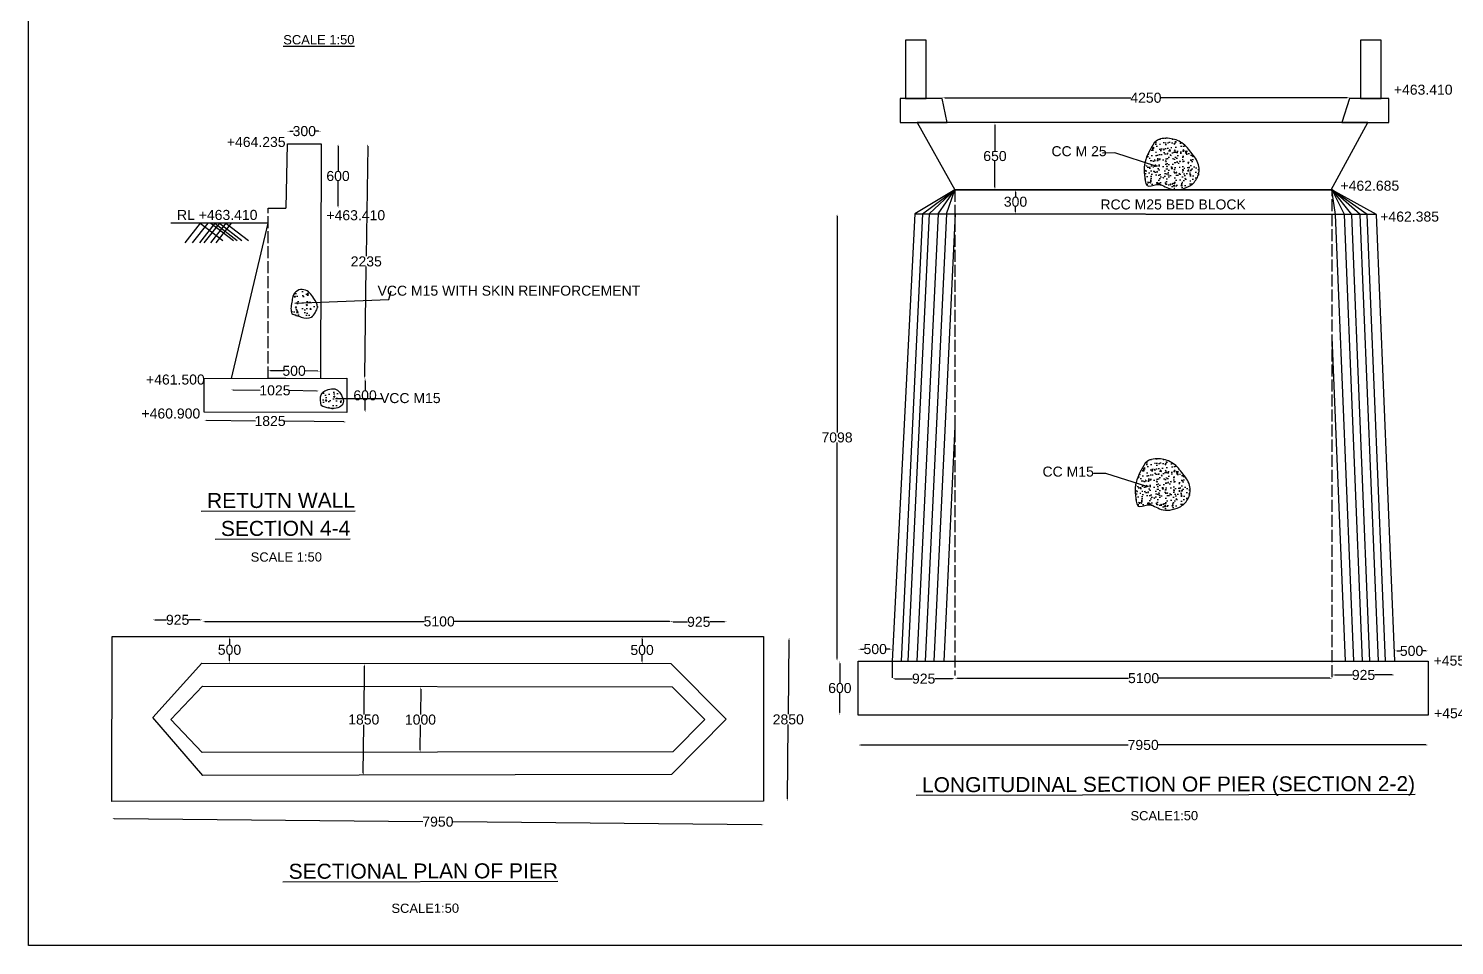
# Model space of a CAD drawing. Header units: inches. Extents: x 297824 to 324792, y -174349 to -157519.
# Drawn here: x 297824 to 312064, y -174349 to -165195 of the extents above; entities that cross this region are included whole.
import ezdxf

# ---------------------------------------------------------------- set-up
doc = ezdxf.new("R2010")
doc.units = ezdxf.units.IN
doc.header["$MEASUREMENT"] = 0
doc.linetypes.add('ACAD_ISO02W100', pattern=[15, 12, -3])
doc.layers.add('DRAWING', color=7, linetype='Continuous')
doc.layers.add('TEXT', color=7, linetype='Continuous')
doc.styles.get("Standard").update_dxf_attribs({"font": 'arial.ttf'})
doc.dimstyles.new('ST100', dxfattribs={"dimtxt": 100, "dimasz": 25, "dimexe": 0, "dimexo": 300, "dimgap": 0.09, "dimtad": 0, "dimtih": 1, "dimtoh": 1, "dimdec": 0, "dimzin": 0, "dimdsep": 46, "dimtxsty": 'Standard', "dimcen": 0, "dimse1": 1, "dimse2": 1, "dimadec": 0, "dimazin": 0, "dimtfac": 1, "dimtdec": 0, "dimtofl": 0, "dimtmove": 0, "dimatfit": 3, "dimfxl": 2000, "dimtolj": 1, "dimtzin": 0, "dimarcsym": 0})
pattern_1 = [(49.271313, (-1737151.7, 940378.86), (144.752693, -14.5214405), [15.154089, -166.694982]), (354.271313, (-1737151.7, 940378.86), (-26.100191, 152.328076), [12.123271, -133.355986]), (99.722713, (-1737139.64, 940377.65), (118.652608, 137.806542), [12.878994, -141.668936]), (45.455513, (-1737151.19, 940419.26), (215.198116, -36.183605), [22.731134, -250.042474]), (95.906913, (-1737133.26, 940416.25), (191.340705, 194.407242), [19.318491, -212.50337]), (350.455513, (-1737151.2, 940419.26), (191.340553, 194.407391), [18.184907, -200.03398]), (20.271313, (-1737131.11, 940408.9), (119.563424, -82.878236), [15.154089, -166.694982]), (325.271313, (-1737131.11, 940408.9), (51.022375, 145.882761), [12.123271, -133.355986]), (70.722713, (-1737121.15, 940402), (170.585847, 63.004391), [12.878994, -141.668936]), (36.771313, (-1737151.703, 940378.857), (3.3121783, 67.2260229), [0, -131.7395498, 0, -135.3765312, 0, -133.8611223]), (6.771313, (-1737151.7, 940378.86), (54.1635946, 79.0102272), [0, -77.1848282, 0, -128.708732, 0, -51.0187674]), (326.771313, (-1737196.76, 940379.43), (107.794557, -5.9286862), [0, -50.513631, 0, -157.602529, 0, -209.1264325]), (316.771313, (-1737216.96, 940379.69), (118.08311, 18.72644), [0, -65.6677204, 0, -104.6642435, 0, -148.5100753])]

# ---------------------------------------------------------------- blocks, each defined once
blk = doc.blocks.new('*D73')
at = {"layer": 'Defpoints', "color": 0, "ltscale": 0.4, "transparency": 16777216}
for p in [(301177, -171535), (301258, -171536), (301242, -172654)]:
    blk.add_point(p, dxfattribs=at)
at = {"layer": 'DRAWING', "color": 0, "lineweight": -2, "ltscale": 0.4, "transparency": 16777216}
for p, q in [((301177, -171560), (301172, -172043)), ((301166, -172628), (301171, -172146))]:
    blk.add_line(p, q, dxfattribs=at)
at = {"layer": 'DRAWING', "color": 0, "ltscale": 0.4, "transparency": 16777216}
for points in [[(301173, -171560), (301181, -171560), (301177, -171535)], [(301162, -172628), (301171, -172629), (301166, -172653)]]:
    blk.add_solid(points, dxfattribs=at)
at = {"layer": 'DRAWING', "color": 0, "ltscale": 0.4, "transparency": 16777216, "insert": (301172, -172094), "char_height": 100, "attachment_point": 5}
blk.add_mtext('\\A1;1850', dxfattribs=at)
blk = doc.blocks.new('*D74')
at = {"layer": 'Defpoints', "color": 0, "ltscale": 0.4, "transparency": 16777216}
for p in [(301724, -171767), (301741, -171767), (301729, -172422)]:
    blk.add_point(p, dxfattribs=at)
at = {"layer": 'DRAWING', "color": 0, "lineweight": -2, "ltscale": 0.4, "transparency": 16777216}
for p, q in [((301741, -171792), (301739, -172044)), ((301735, -172398), (301738, -172146))]:
    blk.add_line(p, q, dxfattribs=at)
at = {"layer": 'DRAWING', "color": 0, "ltscale": 0.4, "transparency": 16777216}
for points in [[(301737, -171792), (301745, -171792), (301741, -171767)], [(301731, -172398), (301739, -172398), (301735, -172423)]]:
    blk.add_solid(points, dxfattribs=at)
at = {"layer": 'DRAWING', "color": 0, "ltscale": 0.4, "transparency": 16777216, "insert": (301738, -172095), "char_height": 100, "attachment_point": 5}
blk.add_mtext('\\A1;1000', dxfattribs=at)
blk = doc.blocks.new('*D75')
at = {"layer": 'Defpoints', "color": 0, "ltscale": 0.4, "transparency": 16777216}
for p in [(305357, -171274), (305355, -172910), (305403, -172910)]:
    blk.add_point(p, dxfattribs=at)
at = {"layer": 'DRAWING', "color": 0, "lineweight": -2, "ltscale": 0.4, "transparency": 16777216}
for p, q in [((305418, -171300), (305411, -172041)), ((305403, -172885), (305410, -172144))]:
    blk.add_line(p, q, dxfattribs=at)
at = {"layer": 'DRAWING', "color": 0, "ltscale": 0.4, "transparency": 16777216}
for points in [[(305414, -171300), (305423, -171300), (305419, -171275)], [(305399, -172885), (305407, -172886), (305403, -172910)]]:
    blk.add_solid(points, dxfattribs=at)
at = {"layer": 'DRAWING', "color": 0, "ltscale": 0.4, "transparency": 16777216, "insert": (305411, -172093), "char_height": 100, "attachment_point": 5}
blk.add_mtext('\\A1;2850', dxfattribs=at)
blk = doc.blocks.new('*D76')
at = {"layer": 'Defpoints', "color": 0, "ltscale": 0.4, "transparency": 16777216}
for p in [(298656, -173098), (305168, -173146), (305169, -173097)]:
    blk.add_point(p, dxfattribs=at)
at = {"layer": 'DRAWING', "color": 0, "lineweight": -2, "ltscale": 0.4, "transparency": 16777216}
for p, q in [((298681, -173083), (301763, -173113)), ((305143, -173146), (302061, -173116))]:
    blk.add_line(p, q, dxfattribs=at)
at = {"layer": 'DRAWING', "color": 0, "ltscale": 0.4, "transparency": 16777216}
for points in [[(298681, -173079), (298681, -173087), (298656, -173083)], [(305143, -173142), (305143, -173150), (305168, -173146)]]:
    blk.add_solid(points, dxfattribs=at)
at = {"layer": 'DRAWING', "color": 0, "ltscale": 0.4, "transparency": 16777216, "insert": (301912, -173114), "char_height": 100, "attachment_point": 5}
blk.add_mtext('\\A1;7950', dxfattribs=at)
blk = doc.blocks.new('*D77')
at = {"layer": 'Defpoints', "color": 0, "ltscale": 0.4, "transparency": 16777216}
for p in [(304251, -171115), (299561, -171762), (304251, -171767)]:
    blk.add_point(p, dxfattribs=at)
at = {"layer": 'DRAWING', "color": 0, "lineweight": -2, "ltscale": 0.4, "transparency": 16777216}
for p, q in [((299586, -171115), (301776, -171115)), ((304226, -171115), (302074, -171115))]:
    blk.add_line(p, q, dxfattribs=at)
at = {"layer": 'DRAWING', "color": 0, "ltscale": 0.4, "transparency": 16777216}
for points in [[(299586, -171111), (299586, -171119), (299561, -171115)], [(304226, -171111), (304226, -171119), (304251, -171115)]]:
    blk.add_solid(points, dxfattribs=at)
at = {"layer": 'DRAWING', "color": 0, "ltscale": 0.4, "transparency": 16777216, "insert": (301925, -171115), "char_height": 100, "attachment_point": 5}
blk.add_mtext('\\A1;5100', dxfattribs=at)
blk = doc.blocks.new('*D78')
at = {"layer": 'Defpoints', "color": 0, "ltscale": 0.4, "transparency": 16777216}
for p in [(299577, -169108), (300998, -169124), (300998, -169124)]:
    blk.add_point(p, dxfattribs=at)
at = {"layer": 'DRAWING', "color": 0, "lineweight": -2, "ltscale": 0.4, "transparency": 16777216}
for p, q in [((299602, -169106), (300091, -169112)), ((300973, -169123), (300381, -169116))]:
    blk.add_line(p, q, dxfattribs=at)
at = {"layer": 'DRAWING', "color": 0, "ltscale": 0.4, "transparency": 16777216}
for points in [[(299602, -169102), (299602, -169110), (299577, -169106)], [(300973, -169119), (300973, -169127), (300998, -169124)]]:
    blk.add_solid(points, dxfattribs=at)
at = {"layer": 'DRAWING', "color": 0, "ltscale": 0.4, "transparency": 16777216, "insert": (300236, -169114), "char_height": 100, "attachment_point": 5}
blk.add_mtext('\\A1;1825', dxfattribs=at)
blk = doc.blocks.new('*D79')
at = {"layer": 'Defpoints', "color": 0, "ltscale": 0.4, "transparency": 16777216}
for p in [(301158, -166345), (301121, -168694), (301182, -168695)]:
    blk.add_point(p, dxfattribs=at)
at = {"layer": 'DRAWING', "color": 0, "lineweight": -2, "ltscale": 0.4, "transparency": 16777216}
for p, q in [((301211, -166371), (301197, -167469)), ((301182, -168670), (301196, -167572))]:
    blk.add_line(p, q, dxfattribs=at)
at = {"layer": 'DRAWING', "color": 0, "ltscale": 0.4, "transparency": 16777216}
for points in [[(301207, -166371), (301215, -166371), (301211, -166346)], [(301178, -168670), (301186, -168670), (301182, -168695)]]:
    blk.add_solid(points, dxfattribs=at)
at = {"layer": 'DRAWING', "color": 0, "ltscale": 0.4, "transparency": 16777216, "insert": (301197, -167521), "char_height": 100, "attachment_point": 5}
blk.add_mtext('\\A1;2235', dxfattribs=at)
blk = doc.blocks.new('*D80')
at = {"layer": 'Defpoints', "color": 0, "ltscale": 0.4, "transparency": 16777216}
for p in [(299844, -168803), (300725, -168806), (300725, -168814)]:
    blk.add_point(p, dxfattribs=at)
at = {"layer": 'DRAWING', "color": 0, "lineweight": -2, "ltscale": 0.4, "transparency": 16777216}
for p, q in [((299869, -168803), (300139, -168807)), ((300700, -168814), (300430, -168810))]:
    blk.add_line(p, q, dxfattribs=at)
at = {"layer": 'DRAWING', "color": 0, "ltscale": 0.4, "transparency": 16777216}
for points in [[(299869, -168799), (299869, -168807), (299844, -168803)], [(300700, -168809), (300700, -168818), (300725, -168814)]]:
    blk.add_solid(points, dxfattribs=at)
at = {"layer": 'DRAWING', "color": 0, "ltscale": 0.4, "transparency": 16777216, "insert": (300285, -168808), "char_height": 100, "attachment_point": 5}
blk.add_mtext('\\A1;1025', dxfattribs=at)
blk = doc.blocks.new('*D81')
at = {"layer": 'Defpoints', "color": 0, "ltscale": 0.4, "transparency": 16777216}
for p in [(300216, -168607), (300737, -168615), (300737, -168616)]:
    blk.add_point(p, dxfattribs=at)
at = {"layer": 'DRAWING', "color": 0, "lineweight": -2, "ltscale": 0.4, "transparency": 16777216}
for p, q in [((300241, -168610), (300366, -168611)), ((300712, -168616), (300587, -168614))]:
    blk.add_line(p, q, dxfattribs=at)
at = {"layer": 'DRAWING', "color": 0, "ltscale": 0.4, "transparency": 16777216}
for points in [[(300241, -168606), (300241, -168614), (300216, -168610)], [(300712, -168612), (300712, -168620), (300737, -168616)]]:
    blk.add_solid(points, dxfattribs=at)
at = {"layer": 'DRAWING', "color": 0, "ltscale": 0.4, "transparency": 16777216, "insert": (300476, -168613), "char_height": 100, "attachment_point": 5}
blk.add_mtext('\\A1;500', dxfattribs=at)
blk = doc.blocks.new('*D82')
at = {"layer": 'Defpoints', "color": 0, "ltscale": 0.4, "transparency": 16777216}
for p in [(300746, -166220), (300410, -166346), (300746, -166348)]:
    blk.add_point(p, dxfattribs=at)
at = {"layer": 'DRAWING', "color": 0, "lineweight": -2, "ltscale": 0.4, "transparency": 16777216}
for p, q in [((300435, -166220), (300467, -166220)), ((300721, -166220), (300688, -166220))]:
    blk.add_line(p, q, dxfattribs=at)
at = {"layer": 'DRAWING', "color": 0, "ltscale": 0.4, "transparency": 16777216}
for points in [[(300435, -166216), (300435, -166224), (300410, -166220)], [(300721, -166216), (300721, -166224), (300746, -166220)]]:
    blk.add_solid(points, dxfattribs=at)
at = {"layer": 'DRAWING', "color": 0, "ltscale": 0.4, "transparency": 16777216, "insert": (300578, -166220), "char_height": 100, "attachment_point": 5}
blk.add_mtext('\\A1;300', dxfattribs=at)
blk = doc.blocks.new('*D83')
at = {"layer": 'Defpoints', "color": 0, "ltscale": 0.4, "transparency": 16777216}
for p in [(301004, -168687), (301003, -169029), (301185, -169029)]:
    blk.add_point(p, dxfattribs=at)
at = {"layer": 'DRAWING', "color": 0, "lineweight": -2, "ltscale": 0.4, "transparency": 16777216}
for p, q in [((301185, -168712), (301185, -168806)), ((301185, -169004), (301185, -168909))]:
    blk.add_line(p, q, dxfattribs=at)
at = {"layer": 'DRAWING', "color": 0, "ltscale": 0.4, "transparency": 16777216}
for points in [[(301181, -168712), (301189, -168712), (301185, -168687)], [(301181, -169004), (301189, -169004), (301185, -169029)]]:
    blk.add_solid(points, dxfattribs=at)
at = {"layer": 'DRAWING', "color": 0, "ltscale": 0.4, "transparency": 16777216, "insert": (301185, -168858), "char_height": 100, "attachment_point": 5}
blk.add_mtext('\\A1;600', dxfattribs=at)
blk = doc.blocks.new('*D84')
at = {"layer": 'Defpoints', "color": 0, "ltscale": 0.4, "transparency": 16777216}
for p in [(307635, -166804), (307680, -166804), (307635, -167047)]:
    blk.add_point(p, dxfattribs=at)
at = {"layer": 'DRAWING', "color": 0, "lineweight": -2, "ltscale": 0.4, "transparency": 16777216}
for p, q in [((307680, -166829), (307680, -166874)), ((307680, -167022), (307680, -166977))]:
    blk.add_line(p, q, dxfattribs=at)
at = {"layer": 'DRAWING', "color": 0, "ltscale": 0.4, "transparency": 16777216}
for points in [[(307676, -166829), (307685, -166829), (307680, -166804)], [(307676, -167022), (307685, -167022), (307680, -167047)]]:
    blk.add_solid(points, dxfattribs=at)
at = {"layer": 'DRAWING', "color": 0, "ltscale": 0.4, "transparency": 16777216, "insert": (307680, -166925), "char_height": 100, "attachment_point": 5}
blk.add_mtext('\\A1;300', dxfattribs=at)
blk = doc.blocks.new('*D85')
at = {"layer": 'Defpoints', "color": 0, "ltscale": 0.4, "transparency": 16777216}
for p in [(306109, -171391), (306109, -171511), (306450, -171511)]:
    blk.add_point(p, dxfattribs=at)
at = {"layer": 'DRAWING', "color": 0, "lineweight": -2, "ltscale": 0.4, "transparency": 16777216}
for p, q in [((306134, -171391), (306169, -171391)), ((306425, -171391), (306390, -171391))]:
    blk.add_line(p, q, dxfattribs=at)
at = {"layer": 'DRAWING', "color": 0, "ltscale": 0.4, "transparency": 16777216}
for points in [[(306134, -171387), (306134, -171395), (306109, -171391)], [(306425, -171387), (306425, -171395), (306450, -171391)]]:
    blk.add_solid(points, dxfattribs=at)
at = {"layer": 'DRAWING', "color": 0, "ltscale": 0.4, "transparency": 16777216, "insert": (306279, -171391), "char_height": 100, "attachment_point": 5}
blk.add_mtext('\\A1;500', dxfattribs=at)
blk = doc.blocks.new('*D86')
at = {"layer": 'Defpoints', "color": 0, "ltscale": 0.4, "transparency": 16777216}
for p in [(311802, -171409), (311467, -171511), (311802, -171511)]:
    blk.add_point(p, dxfattribs=at)
at = {"layer": 'DRAWING', "color": 0, "lineweight": -2, "ltscale": 0.4, "transparency": 16777216}
for p, q in [((311492, -171409), (311524, -171409)), ((311777, -171409), (311745, -171409))]:
    blk.add_line(p, q, dxfattribs=at)
at = {"layer": 'DRAWING', "color": 0, "ltscale": 0.4, "transparency": 16777216}
for points in [[(311492, -171405), (311492, -171413), (311467, -171409)], [(311777, -171405), (311777, -171413), (311802, -171409)]]:
    blk.add_solid(points, dxfattribs=at)
at = {"layer": 'DRAWING', "color": 0, "ltscale": 0.4, "transparency": 16777216, "insert": (311635, -171409), "char_height": 100, "attachment_point": 5}
blk.add_mtext('\\A1;500', dxfattribs=at)
blk = doc.blocks.new('*D87')
at = {"layer": 'Defpoints', "color": 0, "ltscale": 0.4, "transparency": 16777216}
for p in [(311467, -171511), (310843, -171670), (311467, -171649)]:
    blk.add_point(p, dxfattribs=at)
at = {"layer": 'DRAWING', "color": 0, "lineweight": -2, "ltscale": 0.4, "transparency": 16777216}
for p, q in [((310868, -171649), (311044, -171649)), ((311442, -171649), (311266, -171649))]:
    blk.add_line(p, q, dxfattribs=at)
at = {"layer": 'DRAWING', "color": 0, "ltscale": 0.4, "transparency": 16777216}
for points in [[(310868, -171645), (310868, -171653), (310843, -171649)], [(311442, -171645), (311442, -171653), (311467, -171649)]]:
    blk.add_solid(points, dxfattribs=at)
at = {"layer": 'DRAWING', "color": 0, "ltscale": 0.4, "transparency": 16777216, "insert": (311155, -171649), "char_height": 100, "attachment_point": 5}
blk.add_mtext('\\A1;925', dxfattribs=at)
blk = doc.blocks.new('*D88')
at = {"layer": 'Defpoints', "color": 0, "ltscale": 0.4, "transparency": 16777216}
for p in [(307075, -171655), (310843, -171649), (310843, -171681)]:
    blk.add_point(p, dxfattribs=at)
at = {"layer": 'DRAWING', "color": 0, "lineweight": -2, "ltscale": 0.4, "transparency": 16777216}
for p, q in [((307100, -171681), (308810, -171681)), ((310818, -171681), (309108, -171681))]:
    blk.add_line(p, q, dxfattribs=at)
at = {"layer": 'DRAWING', "color": 0, "ltscale": 0.4, "transparency": 16777216}
for points in [[(307100, -171677), (307100, -171686), (307075, -171681)], [(310818, -171677), (310818, -171686), (310843, -171681)]]:
    blk.add_solid(points, dxfattribs=at)
at = {"layer": 'DRAWING', "color": 0, "ltscale": 0.4, "transparency": 16777216, "insert": (308959, -171681), "char_height": 100, "attachment_point": 5}
blk.add_mtext('\\A1;5100', dxfattribs=at)
blk = doc.blocks.new('*D89')
at = {"layer": 'Defpoints', "color": 0, "ltscale": 0.4, "transparency": 16777216}
for p in [(306450, -171678), (306450, -171686), (307075, -171681)]:
    blk.add_point(p, dxfattribs=at)
at = {"layer": 'DRAWING', "color": 0, "lineweight": -2, "ltscale": 0.4, "transparency": 16777216}
for p, q in [((306475, -171686), (306652, -171686)), ((307050, -171686), (306874, -171686))]:
    blk.add_line(p, q, dxfattribs=at)
at = {"layer": 'DRAWING', "color": 0, "ltscale": 0.4, "transparency": 16777216}
for points in [[(306475, -171682), (306475, -171690), (306450, -171686)], [(307050, -171682), (307050, -171690), (307075, -171686)]]:
    blk.add_solid(points, dxfattribs=at)
at = {"layer": 'DRAWING', "color": 0, "ltscale": 0.4, "transparency": 16777216, "insert": (306763, -171686), "char_height": 100, "attachment_point": 5}
blk.add_mtext('\\A1;925', dxfattribs=at)
blk = doc.blocks.new('*D90')
at = {"layer": 'Defpoints', "color": 0, "ltscale": 0.4, "transparency": 16777216}
for p in [(306109, -171511), (305926, -172049), (306109, -172049)]:
    blk.add_point(p, dxfattribs=at)
at = {"layer": 'DRAWING', "color": 0, "lineweight": -2, "ltscale": 0.4, "transparency": 16777216}
for p, q in [((305926, -171536), (305926, -171729)), ((305926, -172024), (305926, -171831))]:
    blk.add_line(p, q, dxfattribs=at)
at = {"layer": 'DRAWING', "color": 0, "ltscale": 0.4, "transparency": 16777216}
for points in [[(305922, -171536), (305930, -171536), (305926, -171511)], [(305922, -172024), (305930, -172024), (305926, -172049)]]:
    blk.add_solid(points, dxfattribs=at)
at = {"layer": 'DRAWING', "color": 0, "ltscale": 0.4, "transparency": 16777216, "insert": (305926, -171780), "char_height": 100, "attachment_point": 5}
blk.add_mtext('\\A1;600', dxfattribs=at)
blk = doc.blocks.new('*D91')
at = {"layer": 'Defpoints', "color": 0, "ltscale": 0.4, "transparency": 16777216}
for p in [(306109, -172049), (311802, -172049), (311802, -172348)]:
    blk.add_point(p, dxfattribs=at)
at = {"layer": 'DRAWING', "color": 0, "lineweight": -2, "ltscale": 0.4, "transparency": 16777216}
for p, q in [((306134, -172348), (308806, -172348)), ((311777, -172348), (309104, -172348))]:
    blk.add_line(p, q, dxfattribs=at)
at = {"layer": 'DRAWING', "color": 0, "ltscale": 0.4, "transparency": 16777216}
for points in [[(306134, -172344), (306134, -172353), (306109, -172348)], [(311777, -172344), (311777, -172353), (311802, -172348)]]:
    blk.add_solid(points, dxfattribs=at)
at = {"layer": 'DRAWING', "color": 0, "ltscale": 0.4, "transparency": 16777216, "insert": (308955, -172348), "char_height": 100, "attachment_point": 5}
blk.add_mtext('\\A1;7950', dxfattribs=at)
blk = doc.blocks.new('*D94')
at = {"layer": 'Defpoints', "color": 0, "ltscale": 0.4, "transparency": 16777216}
for p in [(311016, -165887), (306949, -165894), (311016, -165894)]:
    blk.add_point(p, dxfattribs=at)
at = {"layer": 'DRAWING', "color": 0, "lineweight": -2, "ltscale": 0.4, "transparency": 16777216}
for p, q in [((306974, -165887), (308831, -165887)), ((310991, -165887), (309134, -165887))]:
    blk.add_line(p, q, dxfattribs=at)
at = {"layer": 'DRAWING', "color": 0, "ltscale": 0.4, "transparency": 16777216}
for points in [[(306974, -165883), (306974, -165891), (306949, -165887)], [(310991, -165883), (310991, -165891), (311016, -165887)]]:
    blk.add_solid(points, dxfattribs=at)
at = {"layer": 'DRAWING', "color": 0, "ltscale": 0.4, "transparency": 16777216, "insert": (308982, -165887), "char_height": 100, "attachment_point": 5}
blk.add_mtext('\\A1;4250', dxfattribs=at)
blk = doc.blocks.new('*D95')
at = {"layer": 'Defpoints', "color": 0, "ltscale": 0.4, "transparency": 16777216}
for p in [(307420, -166135), (307475, -166135), (307420, -166804)]:
    blk.add_point(p, dxfattribs=at)
at = {"layer": 'DRAWING', "color": 0, "lineweight": -2, "ltscale": 0.4, "transparency": 16777216}
for p, q in [((307475, -166160), (307475, -166418)), ((307475, -166779), (307475, -166520))]:
    blk.add_line(p, q, dxfattribs=at)
at = {"layer": 'DRAWING', "color": 0, "ltscale": 0.4, "transparency": 16777216}
for points in [[(307471, -166160), (307479, -166160), (307475, -166135)], [(307471, -166779), (307479, -166779), (307475, -166804)]]:
    blk.add_solid(points, dxfattribs=at)
at = {"layer": 'DRAWING', "color": 0, "ltscale": 0.4, "transparency": 16777216, "insert": (307475, -166469), "char_height": 100, "attachment_point": 5}
blk.add_mtext('\\A1;650', dxfattribs=at)
blk = doc.blocks.new('*D96')
at = {"layer": 'Defpoints', "color": 0, "ltscale": 0.4, "transparency": 16777216}
for p in [(305898, -167045), (306675, -167045), (306109, -171511)]:
    blk.add_point(p, dxfattribs=at)
at = {"layer": 'DRAWING', "color": 0, "lineweight": -2, "ltscale": 0.4, "transparency": 16777216}
for p, q in [((305898, -167070), (305898, -169227)), ((305898, -171486), (305898, -169329))]:
    blk.add_line(p, q, dxfattribs=at)
at = {"layer": 'DRAWING', "color": 0, "ltscale": 0.4, "transparency": 16777216}
for points in [[(305893, -167070), (305902, -167070), (305898, -167045)], [(305893, -171486), (305902, -171486), (305898, -171511)]]:
    blk.add_solid(points, dxfattribs=at)
at = {"layer": 'DRAWING', "color": 0, "ltscale": 0.4, "transparency": 16777216, "insert": (305898, -169278), "char_height": 100, "attachment_point": 5}
blk.add_mtext('\\A1;7098', dxfattribs=at)
blk = doc.blocks.new('*D97')
at = {"layer": 'Defpoints', "color": 0, "ltscale": 0.4, "transparency": 16777216}
for p in [(299701, -171265), (299831, -171265), (299701, -171530)]:
    blk.add_point(p, dxfattribs=at)
at = {"layer": 'DRAWING', "color": 0, "lineweight": -2, "ltscale": 0.4, "transparency": 16777216}
for p, q in [((299831, -171290), (299831, -171346)), ((299831, -171505), (299831, -171449))]:
    blk.add_line(p, q, dxfattribs=at)
at = {"layer": 'DRAWING', "color": 0, "ltscale": 0.4, "transparency": 16777216}
for points in [[(299827, -171290), (299835, -171290), (299831, -171265)], [(299827, -171505), (299835, -171505), (299831, -171530)]]:
    blk.add_solid(points, dxfattribs=at)
at = {"layer": 'DRAWING', "color": 0, "ltscale": 0.4, "transparency": 16777216, "insert": (299831, -171398), "char_height": 100, "attachment_point": 5}
blk.add_mtext('\\A1;500', dxfattribs=at)
blk = doc.blocks.new('*D98')
at = {"layer": 'Defpoints', "color": 0, "ltscale": 0.4, "transparency": 16777216}
for p in [(299064, -171099), (299561, -171762), (299064, -172075)]:
    blk.add_point(p, dxfattribs=at)
at = {"layer": 'DRAWING', "color": 0, "lineweight": -2, "ltscale": 0.4, "transparency": 16777216}
for p, q in [((299089, -171099), (299202, -171099)), ((299536, -171099), (299423, -171099))]:
    blk.add_line(p, q, dxfattribs=at)
at = {"layer": 'DRAWING', "color": 0, "ltscale": 0.4, "transparency": 16777216}
for points in [[(299089, -171095), (299089, -171104), (299064, -171099)], [(299536, -171095), (299536, -171104), (299561, -171099)]]:
    blk.add_solid(points, dxfattribs=at)
at = {"layer": 'DRAWING', "color": 0, "ltscale": 0.4, "transparency": 16777216, "insert": (299313, -171099), "char_height": 100, "attachment_point": 5}
blk.add_mtext('\\A1;925', dxfattribs=at)
blk = doc.blocks.new('*D99')
at = {"layer": 'Defpoints', "color": 0, "ltscale": 0.4, "transparency": 16777216}
for p in [(304797, -171119), (304238, -171535), (304797, -172086)]:
    blk.add_point(p, dxfattribs=at)
at = {"layer": 'DRAWING', "color": 0, "lineweight": -2, "ltscale": 0.4, "transparency": 16777216}
for p, q in [((304263, -171119), (304406, -171119)), ((304772, -171119), (304628, -171119))]:
    blk.add_line(p, q, dxfattribs=at)
at = {"layer": 'DRAWING', "color": 0, "ltscale": 0.4, "transparency": 16777216}
for points in [[(304263, -171114), (304263, -171123), (304238, -171119)], [(304772, -171114), (304772, -171123), (304797, -171119)]]:
    blk.add_solid(points, dxfattribs=at)
at = {"layer": 'DRAWING', "color": 0, "ltscale": 0.4, "transparency": 16777216, "insert": (304517, -171119), "char_height": 100, "attachment_point": 5}
blk.add_mtext('\\A1;925', dxfattribs=at)
blk = doc.blocks.new('*D100')
at = {"layer": 'Defpoints', "color": 0, "ltscale": 0.4, "transparency": 16777216}
for p in [(303951, -171265), (304117, -171265), (304117, -171535)]:
    blk.add_point(p, dxfattribs=at)
at = {"layer": 'DRAWING', "color": 0, "lineweight": -2, "ltscale": 0.4, "transparency": 16777216}
for p, q in [((303951, -171290), (303951, -171349)), ((303951, -171510), (303951, -171451))]:
    blk.add_line(p, q, dxfattribs=at)
at = {"layer": 'DRAWING', "color": 0, "ltscale": 0.4, "transparency": 16777216}
for points in [[(303947, -171290), (303956, -171290), (303951, -171265)], [(303947, -171510), (303956, -171510), (303951, -171535)]]:
    blk.add_solid(points, dxfattribs=at)
at = {"layer": 'DRAWING', "color": 0, "ltscale": 0.4, "transparency": 16777216, "insert": (303951, -171400), "char_height": 100, "attachment_point": 5}
blk.add_mtext('\\A1;500', dxfattribs=at)
blk = doc.blocks.new('*D101')
at = {"layer": 'Defpoints', "color": 0, "ltscale": 0.4, "transparency": 16777216}
for p in [(300410, -166346), (300915, -166346), (300394, -166990)]:
    blk.add_point(p, dxfattribs=at)
at = {"layer": 'DRAWING', "color": 0, "lineweight": -2, "ltscale": 0.4, "transparency": 16777216}
for p, q in [((300915, -166371), (300915, -166617)), ((300915, -166965), (300915, -166719))]:
    blk.add_line(p, q, dxfattribs=at)
at = {"layer": 'DRAWING', "color": 0, "ltscale": 0.4, "transparency": 16777216}
for points in [[(300911, -166371), (300919, -166371), (300915, -166346)], [(300911, -166965), (300919, -166965), (300915, -166990)]]:
    blk.add_solid(points, dxfattribs=at)
at = {"layer": 'DRAWING', "color": 0, "ltscale": 0.4, "transparency": 16777216, "insert": (300915, -166668), "char_height": 100, "attachment_point": 5}
blk.add_mtext('\\A1;600', dxfattribs=at)

msp = doc.modelspace()

# ---------------------------------------------------------------- hatches: boundary and pattern name
at = {"layer": 'DRAWING', "ltscale": 0.4}
h = msp.add_hatch(dxfattribs=at)
h.set_pattern_fill('AR-CONC', color=256, scale=15.420849, angle=0.1412, style=0)
h.set_pattern_definition([(50.141203, (-2032555.08, 1055429.71), (110.631124, -9.404295), [11.565637, -127.2220063]), (355.141203, (-2032555.08, 1055429.71), (-21.682432, 115.9413316), [9.2525095, -101.777605]), (100.592603, (-2032545.86, 1055428.93), (88.948774, 106.5369663), [9.8292786, -108.122068]), (46.325403, (-2032555.16, 1055460.55), (164.640037, -25.118766), [17.348455, -190.833009]), (96.776803, (-2032541.44, 1055458.46), (143.762285, 150.572001), [14.743918, -162.183076]), (351.325403, (-2032555.16, 1055460.55), (143.762168, 150.572114), [13.878764, -152.666408]), (21.141203, (-2032539.72, 1055452.88), (92.2008684, -61.860215), [11.565637, -127.2220063]), (326.141203, (-2032539.72, 1055452.88), (37.2455905, 111.916425), [9.2525095, -101.777605]), (71.592603, (-2032532.04, 1055447.72), (129.446497, 50.056109), [9.8292786, -108.122068]), (37.641203, (-2032555.083, 1055429.71), (1.74863426, 51.3395247), [0, -100.543937, 0, -103.31969, 0, -102.1631262]), (7.641203, (-2032555.083, 1055429.71), (40.4175413, 60.9214278), [0, -58.9076441, 0, -98.2308097, 0, -38.9376443]), (327.641203, (-2032589.47, 1055429.624), (82.3282749, -3.2752683), [0, -38.5521231, 0, -120.2826241, 0, -159.6057897]), (317.641203, (-2032604.89, 1055429.586), (89.893943, 15.6586256), [0, -50.11776, 0, -79.879999, 0, -113.343242])])
edge = h.paths.add_edge_path()
edge.add_spline(control_points=[(309310.8, -166803.7), (309281, -166804.4), (309202.2, -166806.3), (309114.1, -166720.8), (308990.8, -166792.2), (308970.4, -166689.4), (308958.6, -166609), (308976, -166498.6), (309023.2, -166407.4), (309079.2, -166297.2), (309219.2, -166282.1), (309353.6, -166330.1), (309443.1, -166443), (309530, -166561.6), (309501.9, -166699.7), (309414.3, -166781.5), (309343.8, -166796.5), (309310.1, -166803.7)], knot_values=[0, 0, 0, 0, 11.346759, 29.9353967, 42.1491997, 49.0017162, 63.2652715, 76.6606591, 90.5446923, 103.9898044, 121.6075457, 138.8080048, 158.082761, 176.8054394, 193.253562, 207.6708332, 220.9200686, 220.9200686, 220.9200686, 220.9200686], degree=3, periodic=0)
h = msp.add_hatch(dxfattribs=at)
h.set_pattern_fill('AR-CONC', color=256, scale=20.205452, angle=-0.72869, style=0)
h.set_pattern_definition(pattern_1)
edge = h.paths.add_edge_path()
edge.add_spline(control_points=[(300453.7, -168043), (300449.6, -168025.9), (300440.2, -167987.3), (300455.2, -167929.7), (300459.2, -167864.1), (300502, -167805.2), (300577.1, -167794.1), (300636.3, -167833.2), (300675.5, -167896.1), (300725, -167966.5), (300687.5, -168031.8), (300646.7, -168098.4), (300561.5, -168080.2), (300498.8, -168060.5), (300467.2, -168047.6), (300452.2, -168041.5)], knot_values=[0, 0, 0, 0, 7.7313437, 17.4806898, 25.8932541, 36.9158962, 46.7409755, 56.5555233, 66.4252733, 80.7742798, 89.4644352, 97.9996004, 113.2293694, 121.1854654, 128.3415785, 128.3415785, 128.3415785, 128.3415785], degree=3, periodic=0)
h = msp.add_hatch(dxfattribs=at)
h.set_pattern_fill('AR-CONC', color=256, scale=20.205452, angle=-0.72869, style=0)
h.set_pattern_definition(pattern_1)
edge = h.paths.add_edge_path()
edge.add_spline(control_points=[(300741.6, -168928), (300738.8, -168902.2), (300733.6, -168856.5), (300776.3, -168810.1), (300827.5, -168798.8), (300881.9, -168782.1), (300931.5, -168821.8), (300956.5, -168870.3), (300979.6, -168930.2), (300928.1, -168984.2), (300857.6, -168993), (300799.1, -168979.4), (300742.9, -168962), (300742, -168934.5), (300741.7, -168923.9)], knot_values=[0, 0, 0, 0, 11.0785091, 19.6470182, 24.8388198, 34.5635172, 42.9856664, 50.1604562, 59.6117487, 68.3571864, 78.8643714, 89.6955179, 96.6721812, 101.0551126, 101.0551126, 101.0551126, 101.0551126], degree=3, periodic=0)
h = msp.add_hatch(dxfattribs=at)
h.set_pattern_fill('AR-CONC', color=256, scale=15.420849, angle=0.1412, style=0)
h.set_pattern_definition([(50.141203, (-2032644.61, 1052231.07), (110.631124, -9.404295), [11.565637, -127.2220063]), (355.141203, (-2032644.61, 1052231.07), (-21.682432, 115.9413316), [9.2525095, -101.777605]), (100.592603, (-2032635.39, 1052230.28), (88.948774, 106.5369663), [9.8292786, -108.122068]), (46.325403, (-2032644.69, 1052261.91), (164.640037, -25.118766), [17.348455, -190.833009]), (96.776803, (-2032630.97, 1052259.82), (143.762285, 150.572001), [14.743918, -162.183076]), (351.325403, (-2032644.69, 1052261.9), (143.762168, 150.572114), [13.878764, -152.666408]), (21.141203, (-2032629.25, 1052254.24), (92.2008684, -61.860215), [11.565637, -127.2220063]), (326.141203, (-2032629.25, 1052254.24), (37.2455905, 111.916425), [9.2525095, -101.777605]), (71.592603, (-2032621.56, 1052249.08), (129.446497, 50.056109), [9.8292786, -108.122068]), (37.641203, (-2032644.61, 1052231.067), (1.74863426, 51.3395247), [0, -100.543937, 0, -103.31969, 0, -102.1631262]), (7.641203, (-2032644.61, 1052231.067), (40.4175413, 60.9214278), [0, -58.9076441, 0, -98.2308097, 0, -38.9376443]), (327.641203, (-2032679, 1052230.98), (82.3282749, -3.2752683), [0, -38.5521231, 0, -120.2826241, 0, -159.6057897]), (317.641203, (-2032694.42, 1052230.944), (89.893943, 15.6586256), [0, -50.11776, 0, -79.879999, 0, -113.343242])])
edge = h.paths.add_edge_path()
edge.add_spline(control_points=[(309221.3, -170002.4), (309191.5, -170003.1), (309112.7, -170004.9), (309024.6, -169919.4), (308901.2, -169990.9), (308880.8, -169888), (308869.1, -169807.7), (308886.4, -169697.3), (308933.7, -169606.1), (308989.6, -169495.9), (309129.7, -169480.8), (309264.1, -169528.7), (309353.6, -169641.7), (309440.5, -169760.3), (309412.4, -169898.3), (309324.8, -169980.1), (309254.3, -169995.2), (309220.6, -170002.4)], knot_values=[0, 0, 0, 0, 11.346759, 29.9353967, 42.1491997, 49.0017162, 63.2652715, 76.6606591, 90.5446923, 103.9898044, 121.6075457, 138.8080048, 158.082761, 176.8054394, 193.253562, 207.6708332, 220.9200686, 220.9200686, 220.9200686, 220.9200686], degree=3, periodic=0)

# ---------------------------------------------------------------- linework, layer by layer
at = {"layer": 'DRAWING'}
for p, q in [((300395.5, -166990.1), (300409.8, -166345.9)), ((300409.8, -166345.9), (300745.5, -166347.8)), ((300745.5, -166347.8), (300738.5, -168687.2)), ((300745.5, -166347.8), (300745.5, -166347.8)), ((299852.6, -168689), (300215.8, -167136.9))]:
    msp.add_line(p, q, dxfattribs=at)
at = {"layer": 'DRAWING', "linetype": 'ACAD_ISO02W100', "ltscale": 10}
msp.add_line((300215.8, -168687.9), (300215.8, -166990.1), dxfattribs=at)
at = {"layer": 'DRAWING', "ltscale": 0.4}
for p, q in [((300215.8, -166990.1), (300394.1, -166990.1)), ((300394.1, -168687.9), (300215.8, -168687.9))]:
    msp.add_line(p, q, dxfattribs=at)
for points in [[(297824.2, -157519.2), (324223.9, -157519.2), (324223.9, -174349.4), (297824.2, -174349.4)], [(306580.8, -165894.4), (306786.4, -165894.4), (306786.4, -165312.8), (306580.8, -165312.8)], [(311126.1, -165894.4), (311331.6, -165894.4), (311331.6, -165312.8), (311126.1, -165312.8)], [(306528.8, -166134.6), (306996.8, -166134.6), (306948.6, -165894.4), (306528.8, -165894.4)], [(310938.7, -166134.6), (311406.7, -166134.6), (311406.7, -165894.4), (311016.2, -165894.4)], [(307075.2, -166804.1), (310831.8, -166804.1), (311197.6, -166134.6), (306698.1, -166134.6)], [(306674.8, -167045.3), (311284.2, -167051.3), (310839.4, -166804.1), (307075.2, -166804.1)], [(306449.9, -171510.6), (311467.2, -171510.6), (311284.2, -167051.3), (306674.8, -167045.3)], [(306108.7, -171510.6), (311801.9, -171510.6), (311801.9, -172048.9), (306108.7, -172048.9)]]:
    msp.add_lwpolyline(points, close=True, dxfattribs=at)
for points in [[(306752.6, -167045.4), (307075.2, -166804.1)], [(306817.2, -167045.5), (307075.2, -166804.1)], [(306908, -167045.4), (307075.2, -166804.1)], [(306991.8, -167045.4), (307075.2, -166804.1)], [(310875.5, -167051.2), (310839.4, -166804.1)], [(311193.1, -167051.2), (310842.8, -166806)], [(311122.3, -167051.2), (310842.8, -166806)], [(311037.3, -167051.2), (310842.8, -166806)], [(310963.9, -167051.2), (310842.8, -166806)], [(300215.8, -167136.9), (299244.4, -167136.9)], [(299539.4, -167136.9), (299385.1, -167335.5)], [(299613.3, -167136.9), (299459, -167335.5)], [(299684.3, -167136.9), (299530, -167335.5)], [(299539.4, -167136.9), (299764.3, -167311.7)], [(299730.1, -167136.9), (299575.8, -167335.5)], [(299795.2, -167136.9), (299640.9, -167335.5)], [(299644.5, -167136.9), (299869.5, -167311.7)], [(299684.3, -167136.9), (299909.3, -167311.7)], [(299849.2, -167136.9), (299694.9, -167335.5)], [(299730.1, -167136.9), (299955.1, -167311.7)], [(299795.2, -167136.9), (300020.1, -167311.7)], [(306752.6, -167045.4), (306538.7, -171510.6)], [(306817.2, -167045.4), (306603.3, -171510.6)], [(306908, -167045.4), (306694.1, -171510.6)], [(306991.8, -167045.4), (306777.9, -171510.6)], [(307077.4, -167045.4), (306863.5, -171510.6)], [(311057.3, -171510.6), (310875.5, -167051.2)], [(311145.8, -171510.6), (310963.9, -167051.2)], [(311219.2, -171510.6), (311037.3, -167051.2)], [(311304.2, -171510.6), (311122.3, -167051.2)], [(311375, -171510.6), (311193.1, -167051.2)], [(310974.7, -171510.6), (310842.8, -168277.3)], [(307075.2, -169167.3), (306963, -171510.6)], [(306449.9, -171510.6), (306449.9, -171678)]]:
    msp.add_lwpolyline(points, dxfattribs=at)
at = {"layer": 'DRAWING', "linetype": 'ACAD_ISO02W100', "ltscale": 10}
for points in [[(307075.2, -166804.1), (307075.2, -171655.1)], [(310842.8, -171669.7), (310842.8, -166804.1)]]:
    msp.add_lwpolyline(points, dxfattribs=at)
at = {"layer": 'DRAWING'}
for points in [[(299578, -168689.5), (301004, -168686.7), (301002.6, -169028.6), (299578.9, -169026.4), (299578, -168689.5)], [(298660.8, -171264.7), (305163.2, -171265.6), (305164.6, -172907.3), (298655.7, -172910.5), (298660.8, -171264.7)], [(299064.2, -172074.9), (299556.5, -171530.3), (304237.8, -171535.1), (304792.3, -172090.2), (304246.4, -172643.9), (299566.1, -172652.2), (299064.2, -172074.9)], [(299245.7, -172094.2), (299560.8, -171762), (304250.6, -171766.5), (304578, -172094.3), (304258.8, -172417.3), (299558.6, -172422.4), (299245.7, -172094.2)]]:
    msp.add_lwpolyline(points, dxfattribs=at)
at = {"layer": 'DRAWING', "ltscale": 0.4}
for points in [[(309310.1, -166803.7), (309407.7, -166773.8), (309488.3, -166697.2), (309512.1, -166572.6), (309443.8, -166445.4), (309341.5, -166337.6), (309216.7, -166292.7), (309083.6, -166319.9), (309024.3, -166404.9), (308980.6, -166502.7), (308963.9, -166604.6), (308975.5, -166714), (308994, -166763.4), (309087.5, -166751.9), (309223.6, -166796.8), (309310.8, -166803.7)], [(300452.2, -168041.5), (300497.1, -168059.1), (300548.1, -168075.3), (300650.7, -168076.6), (300687, -168032), (300709.5, -167978), (300671.8, -167889), (300632, -167835.7), (300574.9, -167802.4), (300509.5, -167812.4), (300463.7, -167870.8), (300453.7, -167926.6), (300445.1, -167991.7), (300453.7, -168043)], [(300741.6, -168928), (300745.4, -168853.5), (300784.6, -168811.2), (300817.9, -168800.6), (300883, -168793.1), (300929.6, -168825.5), (300953.9, -168867.2), (300967, -168929.5), (300929.1, -168974.6), (300859.8, -168988.9), (300788, -168975.6), (300746.9, -168952.9), (300741.7, -168923.9)], [(309220.6, -170002.4), (309318.2, -169972.4), (309398.8, -169895.8), (309422.5, -169771.3), (309354.2, -169644.1), (309251.9, -169536.3), (309127.2, -169491.3), (308994.1, -169518.5), (308934.8, -169603.6), (308891.1, -169701.3), (308874.4, -169803.2), (308886, -169912.6), (308904.5, -169962.1), (308998, -169950.5), (309134.1, -169995.5), (309221.3, -170002.4)]]:
    msp.add_spline(points, degree=3, dxfattribs=at)

# ---------------------------------------------------------------- texts
at = {"layer": 'DRAWING', "color": 7}
for s, p in [(' +463.410', (311419.3, -165856.2)), (' +464.235', (299765.7, -166377.7)), (' CC M 25', (308000.4, -166470.1)), (' +462.685', (310886.4, -166814.7)), (' RL +463.410', (299267.8, -167106.3)), (' +463.410', (300760, -167109.1)), ('RCC M25 BED BLOCK', (308528.4, -167001.9)), (' +462.385', (311283.9, -167122.9)), (' VCC M15 WITH SKIN REINFORCEMENT', (301270.9, -167862.8)), (' +461.500', (298958.7, -168749.6)), (' VCC M15', (301295.2, -168934.9)), (' +460.900', (298913.4, -169088.7)), (' CC M15', (307910.9, -169668.8)), (' +455.287', (311816.4, -171555.1)), (' +454.687', (311820.6, -172080.8))]:
    msp.add_text(s, height=100, rotation=0.01749, dxfattribs=at).set_placement(p)
at = {"layer": 'TEXT'}
for s, height, p in [('%%USCALE 1:50', 92.525, (300368, -165353.9)), ('%%U RETUTN WALL', 150, (299548.3, -169983.2)), ('%%U SECTION 4-4', 150, (299686.9, -170261.6)), (' SCALE 1:50', 92.525, (300007.2, -170518.2)), ('%%U LONGITUDINAL SECTION OF PIER (SECTION 2-2)', 150, (306687.8, -172820.2)), (' SCALE1:50', 92.53, (308792.4, -173101)), ('%%U SECTIONAL PLAN OF PIER', 150, (300363.5, -173684.3)), (' SCALE1:50', 92.53, (301412.3, -174024.7))]:
    msp.add_text(s, height=height, rotation=0.1412, dxfattribs=at).set_placement(p)

# ---------------------------------------------------------------- dimensions: what is measured, and where the dimension line sits
at = {"layer": 'DRAWING', "ltscale": 0.4}
for base, p1, p2, text, picture, middle in [((311016.2, -165887), (306948.6, -165894.4), (311016.2, -165894.4), '4250', '*D94', (308982.4, -165887)), ((300745.5, -166219.8), (300409.8, -166345.9), (300745.5, -166347.8), '300', '*D82', (300577.7, -166219.8)), ((306108.7, -171390.9), (306449.9, -171510.6), (306108.7, -171510.6), '500', '*D85', (306279.3, -171390.9)), ((311801.9, -171408.9), (311467.2, -171510.6), (311801.9, -171510.6), '500', '*D86', (311634.5, -171408.9)), ((311467.2, -171648.9), (310842.8, -171669.7), (311467.2, -171510.6), '925', '*D87', (311155, -171648.9)), ((306449.9, -171685.7), (307075.2, -171681.5), (306449.9, -171678), '925', '*D89', (306762.6, -171685.7)), ((310842.8, -171681.5), (307075.2, -171655.1), (310842.8, -171648.9), '5100', '*D88', (308959, -171681.5)), ((311801.9, -172348.4), (306108.7, -172048.9), (311801.9, -172048.9), '7950', '*D91', (308955.3, -172348.4))]:
    dim = msp.add_linear_dim(base=base, p1=p1, p2=p2, text=text, dimstyle='ST100', dxfattribs=at)
    dim.commit()
    dim.dimension.update_dxf_attribs({"geometry": picture, "text_midpoint": middle})
for base, p1, p2, angle, text, picture, middle in [((307475.3, -166134.6), (307420.1, -166804.1), (307420.1, -166134.6), 90, '650', '*D95', (307475.3, -166469.3)), ((300915, -166345.9), (300394.1, -166990.1), (300409.8, -166345.9), 90, '600', '*D101', (300915, -166668)), ((301181.6, -168695.2), (301158.2, -166345.2), (301120.9, -168694.4), 89.27131, '2235', '*D79', (301196.5, -167520.5)), ((307680.4, -166804.1), (307635, -167046.6), (307635, -166804.1), 90, '300', '*D84', (307680.4, -166925.3)), ((305897.5, -167045.3), (306108.7, -171510.6), (306674.8, -167045.3), 90, '7098', '*D96', (305897.5, -169277.9)), ((300737.2, -168616.2), (300215.8, -168607.1), (300737.2, -168614.6), 359.27131, '500', '*D81', (300476.5, -168612.9)), ((301185, -169028.6), (301004, -168686.7), (301003.5, -169028.6), 90, '600', '*D83', (301185, -168857.6)), ((300725.1, -168814), (299844, -168802.8), (300725.2, -168806.1), 359.27131, '1025', '*D80', (300284.5, -168808.4)), ((299831.2, -171264.8), (299701.2, -171530.4), (299701.2, -171264.8), 90, '500', '*D97', (299831.2, -171397.6)), ((303951.4, -171265.5), (304117.2, -171534.9), (304117.2, -171265.5), 90, '500', '*D100', (303951.4, -171400.2)), ((305402.7, -172910.5), (305357.1, -171274.2), (305355, -172910), 89.44194, '2850', '*D75', (305410.7, -172092.6)), ((301177.1, -171535.4), (301241.8, -172654.2), (301257.5, -171536.2), 89.44194, '1850', '*D73', (301171.6, -172094.5)), ((305925.9, -172048.9), (306108.7, -171510.6), (306108.7, -172048.9), 90, '600', '*D90', (305925.9, -171779.8)), ((301741.2, -171767), (301728.6, -172422.5), (301724, -171766.9), 89.44194, '1000', '*D74', (301738, -172094.8)), ((305168.1, -173146.2), (298656.3, -173097.7), (305168.6, -173096.5), 359.44194, '7950', '*D76', (301912.3, -173114.5))]:
    dim = msp.add_linear_dim(base=base, p1=p1, p2=p2, angle=angle, text=text, dimstyle='ST100', dxfattribs=at)
    dim.commit()
    dim.dimension.update_dxf_attribs({"geometry": picture, "text_midpoint": middle})
dim = msp.add_linear_dim(base=(300998.4, -169123.6), p1=(299576.7, -169108.1), p2=(300998.4, -169123.8), angle=359.27131, text='1825', dimstyle='ST100', dxfattribs=at)
dim.commit()
dim.dimension.update_dxf_attribs({"geometry": '*D78', "text_midpoint": (300235.7, -169113.9), "dimtype": 160})
for base, p1, p2, text, picture, middle in [((299064.2, -171099.4), (299560.8, -171762), (299064.2, -172074.9), '925', '*D98', (299312.5, -171099.4)), ((304250.6, -171115.3), (299560.8, -171762), (304250.6, -171766.5), '5100', '*D77', (301925.3, -171115.3)), ((304796.5, -171118.6), (304237.8, -171535.1), (304796.5, -172085.9), '925', '*D99', (304517.1, -171118.6))]:
    dim = msp.add_linear_dim(base=base, p1=p1, p2=p2, text=text, dimstyle='ST100', dxfattribs=at)
    dim.commit()
    dim.dimension.update_dxf_attribs({"geometry": picture, "text_midpoint": middle, "dimtype": 160})

# ---------------------------------------------------------------- leaders
for points in [[(309080.6, -166568.4), (308673.1, -166437.9), (308549.3, -166438.2)], [(300484, -167937.7), (301422.2, -167898.9), (301446.4, -167812.7)], [(300890.5, -168889.2), (301363.2, -168888.8)], [(308991, -169767.1), (308583.6, -169636.5), (308459.8, -169636.8)]]:
    msp.add_leader(points, dimstyle='ST100', override={"dimgap": 0.09, "dimtad": 0}, dxfattribs=at)

doc.saveas('drawing.dxf')
